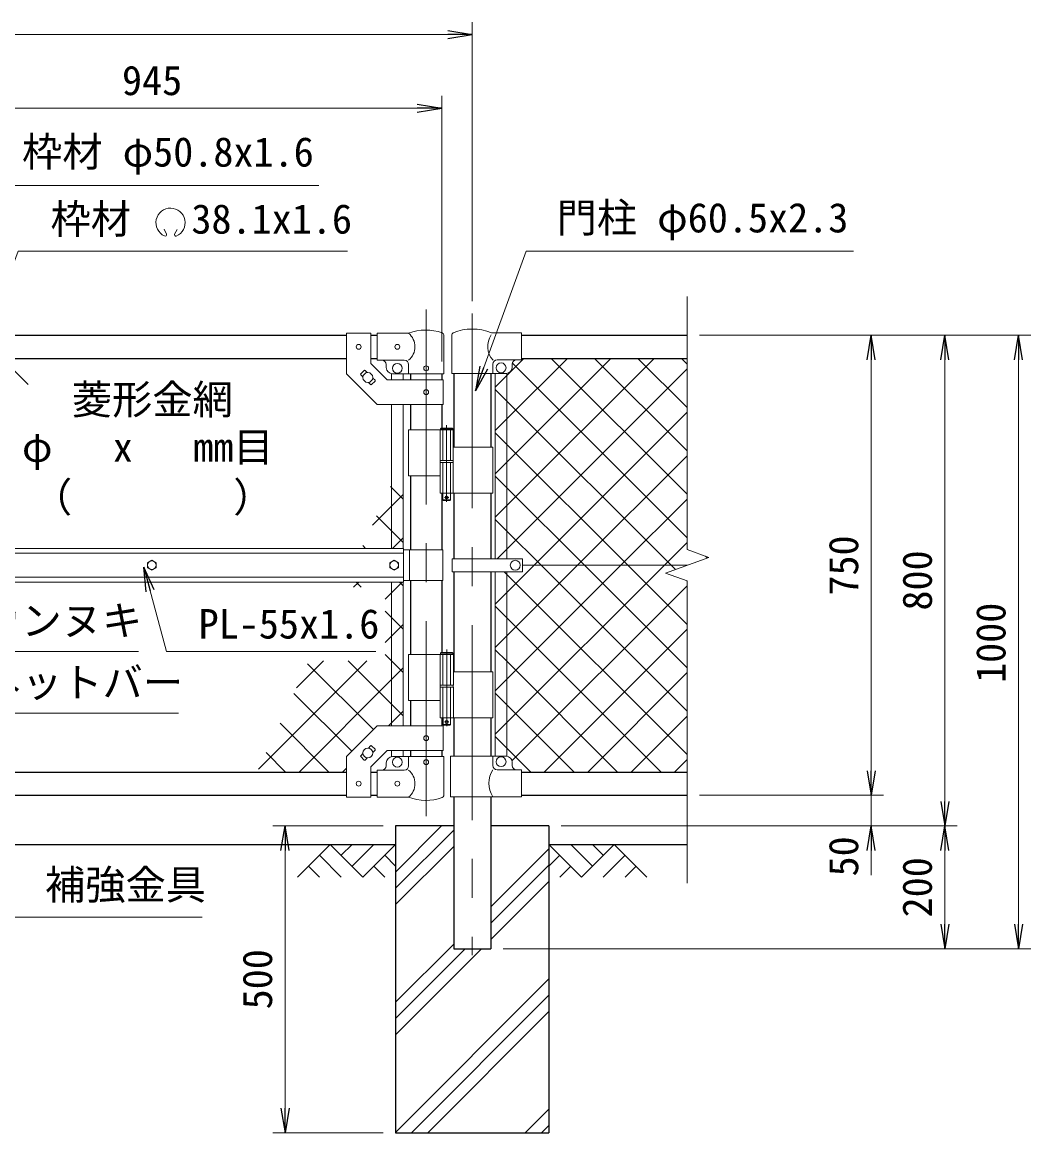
# Model space of a CAD drawing. Units: millimetres, scale not verified. Extents: x -4200 to 4200, y -2970 to 2970.
# Drawn here: x -2317 to -674, y -1039 to 771 of the extents above; entities that cross this region are included whole.
import ezdxf
from ezdxf.enums import TextEntityAlignment as Align

# ---------------------------------------------------------------- set-up
doc = ezdxf.new("R2010")
doc.units = ezdxf.units.MM
doc.header["$LTSCALE"] = 10
doc.linetypes.add('DASHED', pattern=[7.5, 6, -1.5])
doc.linetypes.add('USER1', pattern=[50.8, 31.75, -6.35, 6.35, -6.35])
for name, color, linetype, lineweight in [('0-0_D-STR3', 3, 'Continuous', 13), ('0-1_D-BMK', 2, 'USER1', 13), ('0-3_D-STR1', 1, 'Continuous', 25), ('0-4_D-DCR-HCH', 7, 'Continuous', 13), ('0-5_D-BGD', 7, 'Continuous', 25), ('0-6_D-STR4', 7, 'Continuous', 25), ('0-7_D-STR-DIM', 7, 'Continuous', 13), ('0-A_D-STR-TXT', 7, 'Continuous', 13), ('0-B_D-STR2', 7, 'Continuous', 13)]:
    doc.layers.add(name, color=color, linetype=linetype, lineweight=lineweight)
doc.layers.add('0-8_0', color=7, linetype='Continuous')
doc.styles.add('ＭＳ ゴシック', font='')
doc.styles.get('ＭＳ ゴシック').set_extended_font_data('MS Gothic')

# ---------------------------------------------------------------- blocks, each defined once
blk = doc.blocks.new('_Open')
at = {"layer": '0-8_0'}
blk.add_line((-10, 1.667), (0, 0), dxfattribs=at)
blk.add_lwpolyline([(-10, -1.667), (0, 0), (-10, 0)], dxfattribs=at)

msp = doc.modelspace()

# ---------------------------------------------------------------- linework, layer by layer
at = {"layer": '0-0_D-STR3'}
for p, q in [((-1789.2, 264.57), (-1789.2, 198.32)), ((-1749.2, 264.57), (-1789.2, 264.57)), ((-1749.2, 264.57), (-1749.2, 214.89)), ((-1739.2, 264.37), (-1687.75, 264.37)), ((-1739.2, 264.37), (-1739.2, 220.37)), ((-1630.65, 198.37), (-1630.65, 262.06)), ((-1617.45, 261.92), (-1617.45, 199.07)), ((-1552.91, 265.07), (-1504.05, 265.07)), ((-1504.05, 221.07), (-1504.05, 265.07)), ((-1739.2, 220.37), (-1694.75, 220.37)), ((-1543.65, 221.07), (-1504.05, 221.07)), ((-1760.21, 203.98), (-1765.86, 198.33)), ((-1755.08, 200.27), (-1758.79, 203.98)), ((-1722.63, 188.32), (-1749.2, 214.89)), ((-1724.2, 213.37), (-1724.2, 208.37)), ((-1687.75, 198.37), (-1687.75, 213.37)), ((-1550.65, 214.07), (-1550.65, 199.07)), ((-1519.05, 209.07), (-1519.05, 214.07)), ((-1762.15, 193.2), (-1765.86, 196.91)), ((-1749.6, 180.65), (-1753.32, 184.37)), ((-1742.53, 186.31), (-1748.19, 180.65)), ((-1742.53, 187.72), (-1746.24, 191.44)), ((-1631.5, 188.32), (-1722.63, 188.32)), ((-1715.7, 198.37), (-1715.7, 188.32)), ((-1687.75, 198.37), (-1714.2, 198.37)), ((-1696.7, 198.37), (-1696.7, 188.32)), ((-1630.65, 198.37), (-1687.75, 198.37)), ((-1631.5, 188.32), (-1631.5, 148.32)), ((-1617.45, 199.07), (-1529.05, 199.07)), ((-1546.55, 199.07), (-1546.55, -103.13)), ((-1527.55, 199.07), (-1527.55, -103.13)), ((-1715.7, 148.32), (-1715.7, -86.13)), ((-1696.7, 148.32), (-1696.7, -86.13)), ((-1615.78, 108.87), (-1635.78, 108.87)), ((-1634.78, 109.87), (-1616.78, 109.87)), ((-1615.78, 108.87), (-1616.78, 109.87)), ((-1615.78, 108.87), (-1615.78, 106.87)), ((-1687.75, 106.87), (-1687.75, 31.87)), ((-1687.75, 106.87), (-1614.98, 106.87)), ((-1636.58, 106.87), (-1636.58, 56.87)), ((-1614.98, 106.87), (-1614.98, 56.87)), ((-1614.98, 78.87), (-1550.75, 78.87)), ((-1550.75, 78.87), (-1550.75, 3.87)), ((-1636.58, 56.87), (-1614.98, 56.87)), ((-1636.28, 56.87), (-1636.28, 53.87)), ((-1615.28, 56.87), (-1615.28, 53.87)), ((-1636.58, 53.87), (-1614.98, 53.87)), ((-1636.58, 53.87), (-1636.58, 3.87)), ((-1636.28, 53.87), (-1615.28, 53.87)), ((-1614.98, 53.87), (-1614.98, 3.87)), ((-1687.75, 31.87), (-1636.8, 31.87)), ((-1636.58, 3.87), (-1550.75, 3.87)), ((-1631.78, 3.87), (-1631.78, -7.13)), ((-1630.78, -8.13), (-1631.78, -7.13)), ((-1630.78, -8.13), (-1620.78, -8.13)), ((-1620.78, -8.13), (-1619.78, -7.13)), ((-2516.3, -86.13), (-1696.3, -86.13)), ((-1696.3, -141.13), (-1696.3, -86.13)), ((-1632.2, -88.63), (-1696.3, -88.63)), ((-1686.2, -88.63), (-1686.2, -138.63)), ((-1632.2, -88.63), (-1632.2, -138.63)), ((-2516.3, -94.13), (-1696.3, -94.13)), ((-1616.85, -103.13), (-1616.85, -124.13)), ((-1616.85, -103.13), (-1502.05, -103.13)), ((-1502.05, -103.13), (-1502.05, -124.13)), ((-1616.85, -124.13), (-1502.05, -124.13)), ((-1546.55, -424.93), (-1546.55, -124.13)), ((-1527.55, -424.93), (-1527.55, -124.13)), ((-1234.05, -113.63), (-1502.05, -113.63)), ((-2516.3, -133.13), (-1696.3, -133.13)), ((-2516.3, -141.13), (-1696.3, -141.13)), ((-1715.7, -141.13), (-1715.7, -375.58)), ((-1696.7, -141.13), (-1696.7, -375.58)), ((-1632.2, -138.63), (-1696.3, -138.63)), ((-1687.75, -259.13), (-1687.75, -334.13)), ((-1687.75, -259.13), (-1614.84, -259.13)), ((-1636.44, -259.13), (-1636.44, -309.13)), ((-1615.64, -257.13), (-1635.64, -257.13)), ((-1634.64, -256.13), (-1616.64, -256.13)), ((-1615.64, -257.13), (-1616.64, -256.13)), ((-1615.64, -257.13), (-1615.64, -259.13)), ((-1614.84, -259.13), (-1614.84, -309.13)), ((-1614.84, -287.13), (-1550.5, -287.13)), ((-1550.5, -287.13), (-1550.5, -362.13)), ((-1636.44, -309.13), (-1614.84, -309.13)), ((-1636.44, -312.13), (-1614.84, -312.13)), ((-1636.44, -312.13), (-1636.44, -362.13)), ((-1636.14, -309.13), (-1636.14, -312.13)), ((-1636.14, -312.13), (-1615.14, -312.13)), ((-1615.14, -309.13), (-1615.14, -312.13)), ((-1614.84, -312.13), (-1614.84, -362.13)), ((-1687.75, -334.13), (-1636.55, -334.13)), ((-1636.44, -362.13), (-1550.5, -362.13)), ((-1631.64, -362.13), (-1631.64, -373.13)), ((-1630.64, -374.13), (-1631.64, -373.13)), ((-1631.5, -415.58), (-1631.5, -375.58)), ((-1630.64, -374.13), (-1620.64, -374.13)), ((-1620.64, -374.13), (-1619.64, -373.13)), ((-1749.6, -407.92), (-1753.32, -411.63)), ((-1722.63, -415.58), (-1749.2, -442.15)), ((-1742.53, -413.57), (-1748.19, -407.92)), ((-1742.53, -414.99), (-1746.24, -418.7)), ((-1631.5, -415.58), (-1722.63, -415.58)), ((-1715.7, -415.58), (-1715.7, -425.63)), ((-1696.7, -415.58), (-1696.7, -425.63)), ((-1789.2, -491.83), (-1789.2, -425.58)), ((-1762.15, -420.46), (-1765.86, -424.18)), ((-1760.21, -431.25), (-1765.86, -425.59)), ((-1755.08, -427.53), (-1758.79, -431.25)), ((-1687.75, -425.63), (-1714.2, -425.63)), ((-1630.65, -425.63), (-1687.75, -425.63)), ((-1687.75, -425.63), (-1687.75, -440.63)), ((-1630.65, -425.63), (-1630.65, -489.33)), ((-1619.75, -424.93), (-1529.05, -424.93)), ((-1619.75, -424.93), (-1619.75, -490.93)), ((-1550.65, -424.93), (-1550.65, -439.93)), ((-1749.2, -491.83), (-1749.2, -442.15)), ((-1739.2, -447.63), (-1694.75, -447.63)), ((-1739.2, -491.63), (-1739.2, -447.63)), ((-1724.2, -440.63), (-1724.2, -435.63)), ((-1543.65, -446.93), (-1504.05, -446.93)), ((-1519.05, -434.93), (-1519.05, -439.93)), ((-1504.05, -446.93), (-1504.05, -490.93)), ((-1749.2, -491.83), (-1789.2, -491.83)), ((-1739.2, -491.63), (-1687.75, -491.63)), ((-1619.75, -490.93), (-1504.05, -490.93))]:
    msp.add_line(p, q, dxfattribs=at)
at = {"layer": '0-0_D-STR3', "linetype": 'DASHED'}
for p, q in [((-1632.08, 106.87), (-1632.08, 56.87)), ((-1619.48, 106.87), (-1619.48, 56.87)), ((-1632.08, 53.87), (-1632.08, 3.87)), ((-1619.48, 53.87), (-1619.48, 3.87)), ((-1631.94, -259.13), (-1631.94, -309.13)), ((-1619.34, -259.13), (-1619.34, -309.13)), ((-1631.94, -312.13), (-1631.94, -362.13)), ((-1619.34, -312.13), (-1619.34, -362.13))]:
    msp.add_line(p, q, dxfattribs=at)
at = {"layer": '0-0_D-STR3'}
for points in [[(-1631.5, 148.32), (-1739.2, 148.32), (-1789.2, 198.32)], [(-1634.78, 109.87), (-1635.78, 108.87), (-1635.78, 106.87)], [(-1619.78, 3.87), (-1619.78, -7.13), (-1631.78, -7.13)], [(-1634.64, -256.13), (-1635.64, -257.13), (-1635.64, -259.13)], [(-1631.5, -375.58), (-1739.2, -375.58), (-1789.2, -425.58)], [(-1619.64, -362.13), (-1619.64, -373.13), (-1631.64, -373.13)]]:
    msp.add_lwpolyline(points, dxfattribs=at)
for points in [[(-2106.3, -105.53), (-2113.31, -109.58), (-2113.31, -117.68), (-2106.3, -121.73), (-2099.28, -117.68), (-2099.28, -109.58)], [(-1711.3, -105.53), (-1718.31, -109.58), (-1718.31, -117.68), (-1711.3, -121.73), (-1704.28, -117.68), (-1704.28, -109.58)]]:
    msp.add_lwpolyline(points, close=True, dxfattribs=at)
for centre, radius in [((-1769.2, 242.32), 4), ((-1706.2, 242.37), 4), ((-1754.2, 192.32), 8), ((-1706.2, 207.37), 8), ((-1659.2, 207.37), 4), ((-1537.05, 208.07), 8), ((-1659.2, 168.32), 4), ((-1625.78, -3.13), 2.5), ((-2106.3, -113.63), 7.03), ((-1711.3, -113.63), 7.03), ((-1514.05, -113.63), 8), ((-1625.64, -369.13), 2.5), ((-1659.2, -395.58), 4), ((-1754.2, -419.58), 8), ((-1706.2, -434.63), 8), ((-1659.2, -434.63), 4), ((-1537.05, -433.93), 8), ((-1769.2, -469.58), 4), ((-1706.2, -469.63), 4)]:
    msp.add_circle(centre, radius, dxfattribs=at)
for centre, radius, start, end in [((-1659.2, 189.64), 80, 70.77949, 110.9084), ((-1705.94, 242.37), 28.55, 309.59418, 50.40582), ((-1633.95, 262.06), 3.3, 0, 70.77949), ((-1614.15, 261.92), 3.3, 113.10629, 180), ((-1584.05, 191.37), 80, 67.09875, 113.10629), ((-1525.52, 243.12), 33.4, 146.35914, 222.2959), ((-1731.2, 213.37), 7, 0, 90), ((-1694.75, 213.37), 7, 0, 90), ((-1543.65, 214.07), 7, 90, 180), ((-1512.05, 214.07), 7, 90, 180), ((-1759.5, 203.28), 1, 45, 135), ((-1714.2, 208.37), 10, 180, 270), ((-1529.05, 209.07), 10, 270, 0), ((-1765.16, 197.62), 1, 135, 225), ((-1743.24, 187.01), 1, 315, 45), ((-1748.89, 181.36), 1, 225, 315), ((-1748.89, -408.62), 1, 45, 135), ((-1743.24, -414.28), 1, 315, 45), ((-1765.16, -424.89), 1, 135, 225), ((-1759.5, -430.54), 1, 225, 315), ((-1714.2, -435.63), 10, 90, 180), ((-1529.05, -434.93), 10, 0, 90), ((-1731.2, -440.63), 7, 270, 0), ((-1694.75, -440.63), 7, 270, 0), ((-1705.94, -469.63), 28.55, 309.59418, 50.40582), ((-1516.43, -468.93), 40.68, 147.25964, 212.74036), ((-1543.65, -439.93), 7, 180, 270), ((-1512.05, -439.93), 7, 180, 270), ((-1659.2, -416.9), 80, 249.0916, 289.22051), ((-1633.95, -489.33), 3.3, 289.22051, 0)]:
    msp.add_arc(centre, radius, start, end, dxfattribs=at)
at = {"layer": '0-1_D-BMK'}
for p, q in [((-1659.2, 303.1), (-1659.2, -535.29)), ((-1584.05, 296.61), (-1584.05, -749.21)), ((-1625.78, 114.79), (-1625.78, -10.1)), ((-1629.4, -3.13), (-1622.15, -3.13)), ((-1625.64, -251.21), (-1625.64, -376.1)), ((-1629.26, -369.13), (-1622.01, -369.13))]:
    msp.add_line(p, q, dxfattribs=at)
at = {"layer": '0-3_D-STR1'}
for p, q in [((-2423.4, 261.37), (-1789.2, 261.37)), ((-1749.2, 261.37), (-1739.2, 261.37)), ((-1504.05, 261.37), (-1234.05, 261.37)), ((-2423.4, 223.37), (-1789.2, 223.37)), ((-1749.2, 223.37), (-1739.2, 223.37)), ((-1504.05, 223.37), (-1234.05, 223.37)), ((-1684.6, 198.37), (-1684.6, 188.32)), ((-1633.8, 198.37), (-1633.8, 188.32)), ((-1614.3, 199.07), (-1614.3, 78.87)), ((-1553.8, 199.07), (-1553.8, 78.87)), ((-1684.6, 148.32), (-1684.6, 106.87)), ((-1633.8, 148.32), (-1633.8, 109.87)), ((-1684.6, 31.87), (-1684.6, -88.63)), ((-1633.8, 3.87), (-1633.8, -88.63)), ((-1614.3, 3.87), (-1614.3, -103.13)), ((-1553.8, 3.87), (-1553.8, -103.13)), ((-1614.3, -124.13), (-1614.3, -287.13)), ((-1553.8, -124.13), (-1553.8, -287.13)), ((-1684.6, -138.63), (-1684.6, -259.13)), ((-1633.8, -138.63), (-1633.8, -256.13)), ((-1684.6, -334.13), (-1684.6, -375.58)), ((-1633.8, -362.13), (-1633.8, -375.58)), ((-1614.3, -362.13), (-1614.3, -424.93)), ((-1553.8, -362.13), (-1553.8, -424.93)), ((-1684.6, -415.58), (-1684.6, -425.63)), ((-1633.8, -415.58), (-1633.8, -425.63)), ((-2423.4, -450.63), (-1789.2, -450.63)), ((-1749.2, -450.63), (-1739.2, -450.63)), ((-1504.05, -450.63), (-1234.05, -450.63)), ((-2423.4, -488.63), (-1789.2, -488.63)), ((-1749.2, -488.63), (-1739.2, -488.63)), ((-1504.05, -488.63), (-1234.05, -488.63)), ((-1614.3, -490.93), (-1614.3, -738.63)), ((-1553.8, -490.93), (-1553.8, -738.63)), ((-1614.3, -738.63), (-1553.8, -738.63))]:
    msp.add_line(p, q, dxfattribs=at)
at = {"layer": '0-4_D-DCR-HCH'}
for p, q in [((-1709.05, -613.67), (-1634, -538.63)), ((-1709.05, -640.19), (-1614.3, -545.44)), ((-1815.47, -568.63), (-1868.68, -621.84)), ((-1815.47, -568.63), (-1762.26, -621.84)), ((-1797.73, -586.37), (-1780, -568.63)), ((-1780, -604.11), (-1744.52, -568.63)), ((-1762.26, -621.84), (-1709.05, -568.63)), ((-1709.05, -666.71), (-1614.3, -571.96)), ((-1553.8, -670.56), (-1459.05, -575.81)), ((-1405.83, -621.84), (-1459.05, -568.63)), ((-1388.1, -604.11), (-1423.57, -568.63)), ((-1352.62, -568.63), (-1405.83, -621.84)), ((-1370.27, -586.46), (-1388.1, -568.63)), ((-1352.62, -568.63), (-1299.41, -621.84)), ((-1833.21, -586.37), (-1797.57, -621.84)), ((-1726.78, -586.37), (-1709.05, -604.03)), ((-1441.31, -586.37), (-1459.05, -604.03)), ((-1334.88, -586.37), (-1370.52, -621.84)), ((-1850.94, -604.11), (-1833.13, -621.84)), ((-1744.52, -604.11), (-1726.7, -621.84)), ((-1553.8, -697.07), (-1459.05, -602.32)), ((-1423.57, -604.11), (-1441.39, -621.84)), ((-1317.15, -604.11), (-1334.97, -621.84)), ((-1553.8, -723.59), (-1459.05, -628.84)), ((-1709.05, -825.81), (-1614.3, -731.06)), ((-1709.05, -878.84), (-1568.84, -738.63)), ((-1709.05, -852.32), (-1595.36, -738.63)), ((-1709.05, -1037.94), (-1459.05, -787.94)), ((-1683.22, -1038.63), (-1459.05, -814.45)), ((-1656.71, -1038.63), (-1459.05, -840.97)), ((-1497.61, -1038.63), (-1459.05, -1000.07)), ((-1471.09, -1038.63), (-1459.05, -1026.59))]:
    msp.add_line(p, q, dxfattribs=at)
at = {"layer": '0-5_D-BGD'}
for p, q in [((-2494.05, -568.63), (-1709.05, -568.63)), ((-1459.05, -568.63), (-1234.05, -568.63))]:
    msp.add_line(p, q, dxfattribs=at)
at = {"layer": '0-6_D-STR4'}
for p, q in [((-1709.05, -538.63), (-1709.05, -1038.63)), ((-1614.3, -538.63), (-1709.05, -538.63)), ((-1459.05, -538.63), (-1553.8, -538.63)), ((-1459.05, -538.63), (-1459.05, -1038.63)), ((-1709.05, -1038.63), (-1459.05, -1038.63))]:
    msp.add_line(p, q, dxfattribs=at)
at = {"layer": '0-7_D-STR-DIM'}
for p, q in [((-1584.05, 316.61), (-1584.05, 771.37)), ((-2579.05, 751.37), (-1624.05, 751.37)), ((-1633.8, 218.37), (-1633.8, 651.37)), ((-2538.8, 631.37), (-1673.8, 631.37)), ((-1234.05, -87.98), (-1234.05, 324.37)), ((-1214.05, 261.37), (-914.05, 261.37)), ((-1214.05, 261.37), (-794.05, 261.37)), ((-1214.05, 261.37), (-674.05, 261.37)), ((-934.05, -448.63), (-934.05, 221.37)), ((-814.05, -498.63), (-814.05, 221.37)), ((-694.05, -698.63), (-694.05, 221.37)), ((-1198.81, -100.81), (-1234.05, -87.98)), ((-1269.28, -126.46), (-1198.81, -100.81)), ((-1234.05, -139.28), (-1269.28, -126.46)), ((-1234.05, -631.63), (-1234.05, -139.28)), ((-934.05, -448.63), (-934.05, -408.63)), ((-1214.05, -488.63), (-914.05, -488.63)), ((-1214.05, -488.63), (-914.05, -488.63)), ((-934.05, -538.63), (-934.05, -488.63)), ((-1729.05, -538.63), (-1909.05, -538.63)), ((-1439.05, -538.63), (-914.05, -538.63)), ((-1439.05, -538.63), (-794.05, -538.63)), ((-1439.05, -538.63), (-794.05, -538.63)), ((-1889.05, -578.63), (-1889.05, -998.63)), ((-934.05, -578.63), (-934.05, -618.63)), ((-814.05, -578.63), (-814.05, -698.63)), ((-1533.8, -738.63), (-674.05, -738.63)), ((-1533.8, -738.63), (-794.05, -738.63)), ((-1729.05, -1038.63), (-1909.05, -1038.63))]:
    msp.add_line(p, q, dxfattribs=at)
at = {"layer": '0-A_D-STR-TXT'}
for p, q in [((-2082.01, 425.75), (-2085.84, 433.96)), ((-2069.42, 425.74), (-2064.9, 433.58)), ((-2062.8, -354.96), (-2501.39, -354.96))]:
    msp.add_line(p, q, dxfattribs=at)
for points in [[(-1833.88, 505.49), (-2370.08, 505.49), (-2543.76, 116.15)], [(-1787.47, 398.46), (-2323.67, 398.46), (-2378.23, 252.8)], [(-963.15, 398.46), (-1496.31, 398.46), (-1578.24, 172.73)], [(-2128.03, -254.32), (-2432, -254.32), (-2504.81, -119.92)], [(-1741.11, -254.32), (-2082.39, -254.32), (-2118.49, -118.74)], [(-2024.12, -687.42), (-2334.18, -687.42), (-2433.18, -477.4)]]:
    msp.add_lwpolyline(points, dxfattribs=at)
for centre, radius, start, end in [((-2075.72, 444.63), 23.75, 292.92895, 245.65759), ((-2084.47, 425.29), 2.5, 245.55066, 10.6575), ((-2066.97, 425.28), 2.5, 169.34241, 276.63708)]:
    msp.add_arc(centre, radius, start, end, dxfattribs=at)
at = {"layer": '0-B_D-STR2'}
for p, q in [((-1527.55, 195.61), (-1499.79, 223.37)), ((-1527.55, 124.9), (-1429.08, 223.37)), ((-1527.55, 54.19), (-1358.37, 223.37)), ((-1527.55, -16.52), (-1287.66, 223.37)), ((-1234.05, 1.92), (-1455.49, 223.37)), ((-1234.05, 72.64), (-1384.78, 223.37)), ((-1234.05, 143.35), (-1314.07, 223.37)), ((-1234.05, 214.06), (-1243.36, 223.37)), ((-1234.05, -68.79), (-1518.77, 215.93)), ((-1546.55, 176.61), (-1527.55, 195.61)), ((-1483.24, -113.63), (-1234.05, 135.56)), ((-1546.55, 105.9), (-1527.55, 124.9)), ((-1527.55, 83.29), (-1546.55, 102.29)), ((-1330.62, -113.63), (-1527.55, 83.29)), ((-1412.53, -113.63), (-1234.05, 64.85)), ((-1546.55, 35.19), (-1527.55, 54.19)), ((-1527.55, 12.58), (-1546.55, 31.58)), ((-1715.7, 13.22), (-1717.39, 14.91)), ((-1696.7, -5.78), (-1715.7, 13.22)), ((-1401.33, -113.63), (-1527.55, 12.58)), ((-1546.55, -35.52), (-1527.55, -16.52)), ((-1341.81, -113.63), (-1234.05, -5.86)), ((-1715.7, -57.49), (-1739.87, -33.31)), ((-1527.55, -58.13), (-1546.55, -39.13)), ((-1696.7, -76.49), (-1715.7, -57.49)), ((-1713.96, -86.13), (-1696.7, -68.87)), ((-1472.04, -113.63), (-1527.55, -58.13)), ((-1757.77, -86.13), (-1762.36, -81.54)), ((-1271.1, -113.63), (-1234.05, -76.57)), ((-1201.17, -101.67), (-1203.87, -98.97)), ((-1527.55, -157.94), (-1483.24, -113.63)), ((-1527.55, -228.65), (-1412.53, -113.63)), ((-1527.55, -299.36), (-1341.81, -113.63)), ((-1527.55, -370.07), (-1271.1, -113.63)), ((-1234.05, -351.63), (-1472.04, -113.63)), ((-1234.05, -280.92), (-1401.33, -113.63)), ((-1234.05, -210.21), (-1330.62, -113.63)), ((-1777.37, -149.54), (-1768.96, -141.13)), ((-1765.07, -149.54), (-1773.48, -141.13)), ((-1696.7, -147.2), (-1702.77, -141.13)), ((-1234.05, -139.5), (-1234.38, -139.16)), ((-1546.55, -176.94), (-1527.55, -157.94)), ((-1519.36, -432.6), (-1234.05, -147.29)), ((-1527.55, -199.55), (-1546.55, -180.55)), ((-1276.46, -450.63), (-1527.55, -199.55)), ((-1546.55, -247.65), (-1527.55, -228.65)), ((-1466.68, -450.63), (-1234.05, -218)), ((-1527.55, -270.26), (-1546.55, -251.26)), ((-1932.23, -445.83), (-1755.95, -269.54)), ((-1870.45, -313.33), (-1826.66, -269.54)), ((-1347.17, -450.63), (-1527.55, -270.26)), ((-1745.18, -381.56), (-1852.31, -274.43)), ((-1395.97, -450.63), (-1234.05, -288.71)), ((-1546.55, -318.36), (-1527.55, -299.36)), ((-1780.53, -416.92), (-1874.8, -322.66)), ((-1527.55, -340.97), (-1546.55, -321.97)), ((-1417.88, -450.63), (-1527.55, -340.97)), ((-1325.26, -450.63), (-1234.05, -359.42)), ((-1817.53, -450.63), (-1897.28, -370.88)), ((-1546.55, -389.07), (-1527.55, -370.07)), ((-1527.55, -411.68), (-1546.55, -392.68)), ((-1488.6, -450.63), (-1527.55, -411.68)), ((-1888.24, -450.63), (-1919.77, -419.1)), ((-1254.55, -450.63), (-1234.05, -430.13)), ((-1795.62, -450.63), (-1789.2, -444.21))]:
    msp.add_line(p, q, dxfattribs=at)
for points in [[(-2307.83, 181.09), (-2322.42, 195.68), (-2350.11, 223.37)], [(-1543.45, -103.13), (-1527.55, -87.23), (-1234.05, 206.27)], [(-1253.01, -120.53), (-1259.91, -113.63), (-1527.55, 154), (-1546.55, 173)], [(-1746.88, -48.35), (-1715.7, -17.16), (-1696.7, 1.84)], [(-1234.05, -422.34), (-1527.55, -128.84), (-1532.25, -124.13)], [(-1726.07, -168.95), (-1715.7, -158.58), (-1698.25, -141.13)], [(-1696.7, -217.91), (-1715.7, -198.91), (-1726.07, -188.54)], [(-1726.07, -239.66), (-1715.7, -229.29), (-1696.7, -210.29)], [(-1696.7, -359.33), (-1715.7, -340.33), (-1786.49, -269.54)], [(-1696.7, -288.62), (-1715.7, -269.62), (-1726.07, -259.25)], [(-1866.33, -450.63), (-1715.7, -300), (-1696.7, -281)], [(-1720.57, -375.58), (-1715.7, -370.71), (-1696.7, -351.71)]]:
    msp.add_lwpolyline(points, dxfattribs=at)

# ---------------------------------------------------------------- block references
at = {"layer": '0-7_D-STR-DIM', "xscale": 4, "yscale": 4}
for p in [(-1584.05, 751.37), (-1633.8, 631.37)]:
    msp.add_blockref('_Open', p, dxfattribs=at)
for p, rotation in [((-934.05, 261.37), 90), ((-814.05, 261.37), 90), ((-694.05, 261.37), 90), ((-934.05, -488.63), 270), ((-934.05, -488.63), 270), ((-814.05, -538.63), 270), ((-1889.05, -538.63), 90), ((-934.05, -538.63), 90), ((-814.05, -538.63), 90), ((-814.05, -738.63), 270), ((-694.05, -738.63), 270), ((-1889.05, -1038.63), 270)]:
    msp.add_blockref('_Open', p, dxfattribs=dict(at, rotation=rotation))
at = {"layer": '0-A_D-STR-TXT', "xscale": 4, "yscale": 4}
for p, rotation in [((-1578.92, 170.85), 250.05227), ((-2119.01, -116.81), 104.91069)]:
    msp.add_blockref('_Open', p, dxfattribs=dict(at, rotation=rotation))

# ---------------------------------------------------------------- texts
at = {"layer": '0-7_D-STR-DIM', "style": 'ＭＳ ゴシック'}
msp.add_text('945', height=48.09, dxfattribs=at).set_placement((-2154.77, 638.12), align=Align.BOTTOM_LEFT)
for s, p in [('750', (-940.79, -163.13)), ('800', (-820.79, -187.51)), ('1000', (-700.79, -305.53)), ('50', (-940.79, -620.83)), ('200', (-820.79, -687.63)), ('500', (-1895.79, -837.51))]:
    msp.add_text(s, height=48.09, rotation=90, dxfattribs=at).set_placement(p, align=Align.BOTTOM_LEFT)
at = {"layer": '0-A_D-STR-TXT', "style": 'ＭＳ ゴシック'}
for s, p in [('枠材 φ50.8x1.6', (-2317.63, 521.63)), ('枠材 \u300038.1x1.6', (-2271.22, 412.32)), ('門柱 φ60.5x2.3', (-1446.65, 414.35)), ('菱形金網', (-2236.5, 118.07)), ('φ\u3000 x\u3000 mm目', (-2317.71, 40.49)), ('（\u3000\u3000\u3000\u3000）', (-2301.47, -41.16)), ('カンヌキ', (-2384.12, -242.24)), ('PL-55x1.6', (-2029.94, -247.57)), ('ネットバー', (-2383.35, -343.01)), ('補強金具', (-2280.21, -672.8))]:
    msp.add_text(s, height=48.09, dxfattribs=at).set_placement(p, align=Align.BOTTOM_LEFT)

doc.saveas('drawing.dxf')
